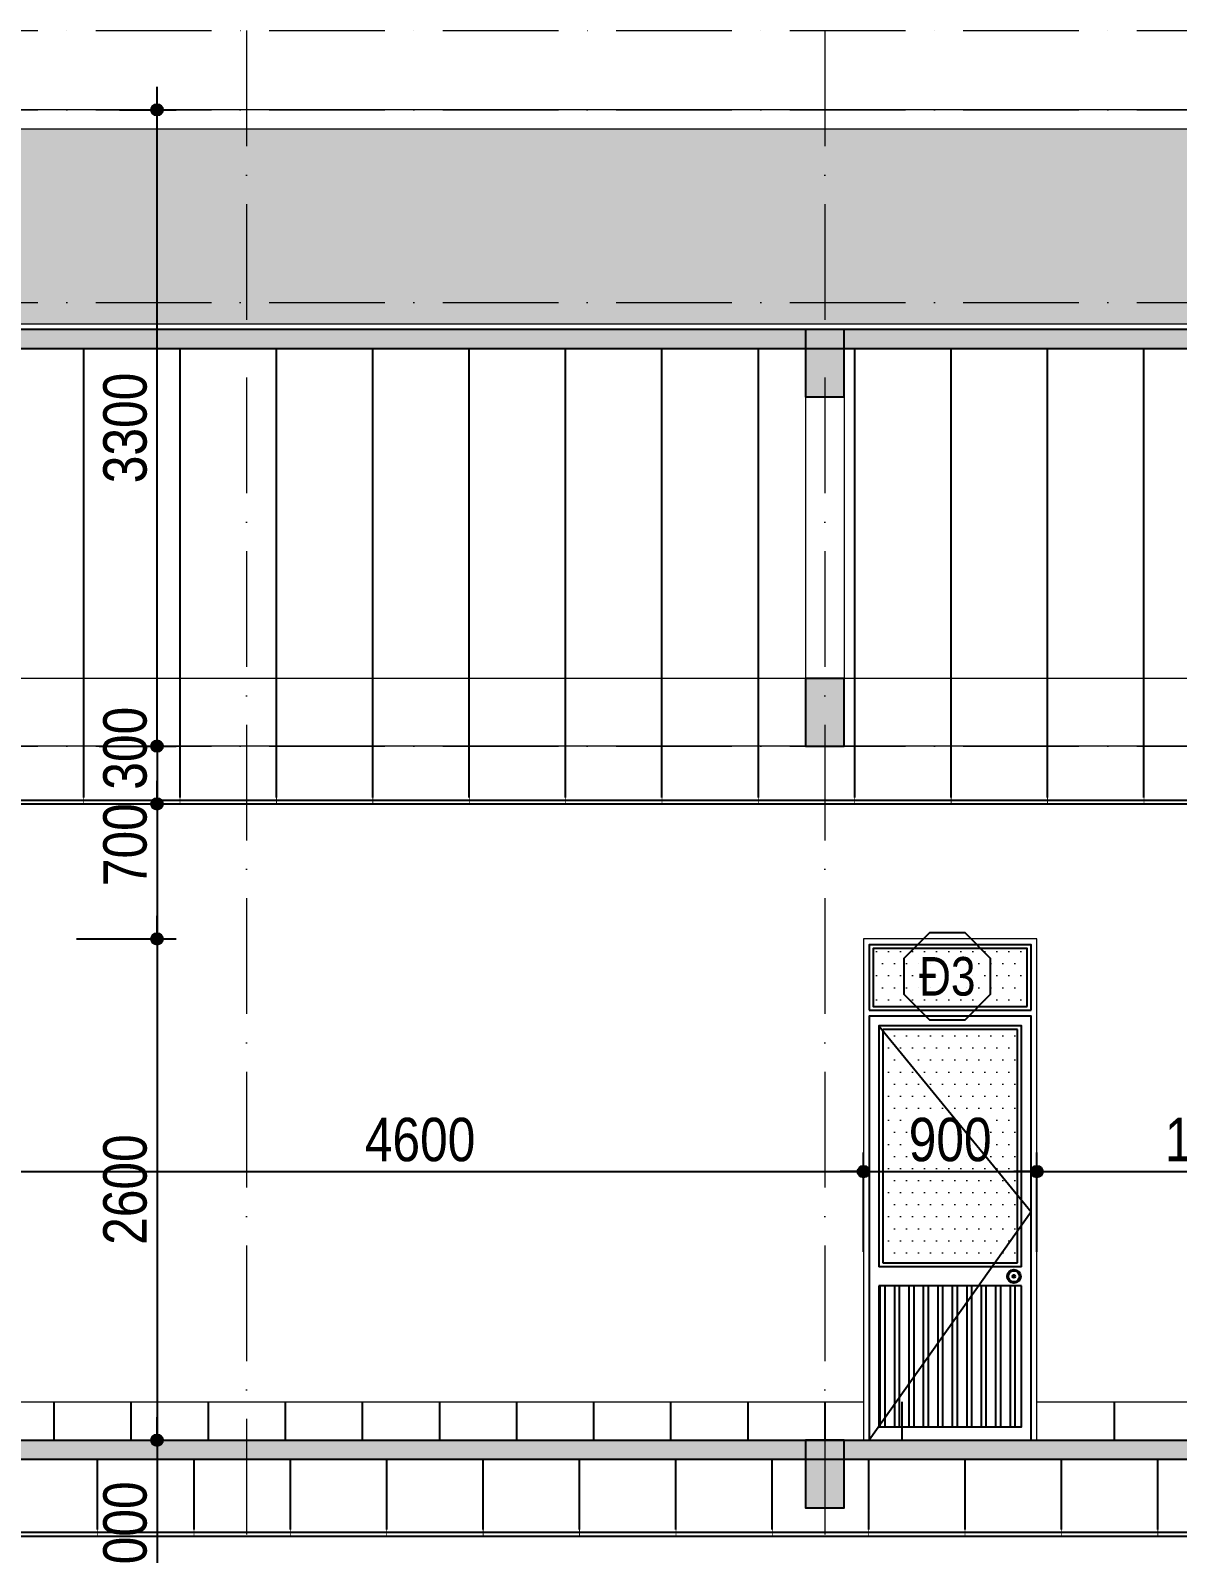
# Model space of a CAD drawing. Extents: x -1107188 to -523840, y 39692 to 514392.
# Drawn here: x -1063599 to -1057648, y 356829 to 364728 of the extents above; entities that cross this region are included whole.
import ezdxf
from ezdxf.enums import TextEntityAlignment as Align

# ---------------------------------------------------------------- set-up
doc = ezdxf.new("R2010")
doc.units = 0
doc.linetypes.add('ACAD_ISO10W100', pattern=[18, 12, -3, 0, -3])
doc.layers.get('DEFPOINTS').update_dxf_attribs({"linetype": 'CONTINUOUS'})
for name, color, linetype in [('daucat', 220, 'CONTINUOUS'), ('DIM', 1, 'CONTINUOUS'), ('DOOR', 20, 'CONTINUOUS'), ('HACH', 8, 'CONTINUOUS'), ('HACTH', 8, 'CONTINUOUS'), ('HATCH', 8, 'CONTINUOUS'), ('HATCHNGOI', 22, 'CONTINUOUS'), ('TAGS', 60, 'CONTINUOUS'), ('TUONG', 131, 'CONTINUOUS')]:
    doc.layers.add(name, color=color, linetype=linetype)
for name, color, linetype, lineweight in [('kinh', 153, 'CONTINUOUS', 13), ('NET-THAY', 2, 'CONTINUOUS', 13), ('TRUC', 24, 'CONTINUOUS', 0)]:
    doc.layers.add(name, color=color, linetype=linetype, lineweight=lineweight)
doc.styles.add('HEL-CONDENSE', font='')
doc.styles.add('VNI-HELVE-CONDENSEN', font='')
doc.styles.get('HEL-CONDENSE').set_extended_font_data('VNI-Helve-Condense')
doc.styles.get('VNI-HELVE-CONDENSEN').set_extended_font_data('VNI-Helve-Condense')
doc.dimstyles.new('D100', dxfattribs={"dimtxt": 225, "dimasz": 1.2, "dimexe": 100, "dimexo": 0, "dimgap": 50, "dimtad": 1, "dimdec": 0, "dimzin": 13, "dimdsep": 46, "dimtxsty": 'HEL-CONDENSE', "dimblk": 'D50', "dimcen": 0, "dimclrd": 1, "dimclre": 1, "dimclrt": 7, "dimadec": 0, "dimazin": 0, "dimtfac": 1, "dimtdec": 0, "dimtmove": 0, "dimatfit": 3, "dimldrblk": 'D50', "dimfxl": 1, "dimtolj": 1, "dimtzin": 13, "dimarcsym": 0})
pattern_1 = [(0, (-1085335.75, 102950.75), (31.25, 62.5), [0, -62.5])]

# ---------------------------------------------------------------- blocks, each defined once
blk = doc.blocks.new('A$C16FF33BF')
at = {"layer": 'HATCH', "ltscale": 0.5}
h = blk.add_hatch(dxfattribs=at)
h.set_pattern_fill('ANSI32', color=256, scale=200, angle=45, style=0)
h.set_pattern_definition([(90, (-1840.56, 803.67), (-75, 1e-14), []), (90, (-1815.56, 828.67), (-75, 1e-14), [])])
h.paths.add_polyline_path([(-1323.5, 1533.7), (-1840.6, 1533.7), (-1840.6, 804.2)])
h.paths.add_polyline_path([(-1100.6, 1533.7), (-1323.5, 1533.7), (-1840.6, 804.2), (-1840.6, 803.7), (-1100.6, 803.7)])
at = {"layer": 'kinh'}
h = blk.add_hatch(dxfattribs=at)
h.set_pattern_fill('DOTS', color=256, scale=1000, style=0)
h.set_pattern_definition(pattern_1)
h.paths.add_polyline_path([(-1080.6, 3273.7), (-1860.6, 3273.7), (-1860.6, 2993.7), (-1080.6, 2993.7)])
h = blk.add_hatch(dxfattribs=at)
h.set_pattern_fill('DOTS', color=256, scale=1000, style=0)
h.set_pattern_definition(pattern_1)
h.paths.add_polyline_path([(-1120.6, 2833.7), (-1820.6, 2833.7), (-1820.6, 2824.9), (-1120.6, 1819.2)])
h.paths.add_polyline_path([(-1820.6, 1653.7), (-1120.6, 1653.7), (-1120.6, 1819.2), (-1820.6, 2824.9)])
at = {"layer": 'DOOR'}
for p, q in [((-1100.6, 1633.7), (-1840.6, 1633.7)), ((-1100.6, 1533.7), (-1840.6, 1533.7))]:
    blk.add_line(p, q, dxfattribs=at)
for points in [[(-1050.6, 2963.7), (-1050.6, 3303.7), (-1890.6, 3303.7), (-1890.6, 2963.7)], [(-1890.6, 2963.7), (-1050.6, 2963.7)], [(-1050.6, 733.7), (-1050.6, 2933.7), (-1890.6, 2933.7), (-1890.6, 733.7)], [(-1100.6, 1633.7), (-1100.6, 2883.7), (-1840.6, 2883.7), (-1840.6, 1633.7)], [(-1145.2, 1583.7), (-1135.8, 1583.7)], [(-1840.6, 1533.7), (-1840.6, 803.7), (-1100.6, 803.7), (-1100.6, 1533.7)]]:
    blk.add_lwpolyline(points, dxfattribs=at)
blk.add_circle((-1140, 1583.7), 35.2, dxfattribs=at)
at = {"layer": 'HACTH'}
for p, q in [((-1120.6, 2863.7), (-1820.6, 2863.7)), ((-1820.6, 2863.7), (-1820.6, 1653.7)), ((-1120.6, 1653.7), (-1120.6, 2863.7)), ((-1820.6, 1653.7), (-1120.6, 1653.7))]:
    blk.add_line(p, q, dxfattribs=at)
blk.add_lwpolyline([(-1840.6, 2883.7), (-1050.6, 1918.7), (-1890.6, 733.7)], dxfattribs=at)
for radius in [28.7, 7.25]:
    blk.add_circle((-1140, 1583.7), radius, dxfattribs=at)
at = {"layer": 'HATCH'}
blk.add_lwpolyline([(-1070.6, 2983.7), (-1070.6, 3283.7), (-1870.6, 3283.7), (-1870.6, 2983.7), (-1070.6, 2983.7)], close=True, dxfattribs=at)
at = {"layer": 'NET-THAY'}
for p, q in [((-1920.6, 2933.7), (-1920.6, 733.7)), ((-1020.6, 733.7), (-1020.6, 2933.7))]:
    blk.add_line(p, q, dxfattribs=at)
for points in [[(-1020.6, 2933.7), (-1020.6, 3333.7), (-1920.6, 3333.7), (-1920.6, 2933.7)], [(-1020.6, 733.7), (-1920.6, 733.7)]]:
    blk.add_lwpolyline(points, dxfattribs=at)
blk = doc.blocks.new('KH-CUADI')
at = {"layer": 'TAGS'}
blk.add_lwpolyline([(-124, 300), (-300, 124), (-300, -124), (-124, -300), (124, -300), (300, -124), (300, 124), (124, 300)], close=True, dxfattribs=at)
at = {"layer": 'TAGS', "style": 'VNI-HELVE-CONDENSEN'}
blk.add_attdef('D', text='', height=300, dxfattribs=at).set_placement((0, 0), align=Align.MIDDLE)
blk = doc.blocks.new('D50')
at = {"layer": 'DIM'}
blk.add_hatch(color=256, dxfattribs=at).paths.add_polyline_path([(25, 0, 1), (-25, 0, 1)])
blk.add_line((25, 0), (100, 0), dxfattribs=at)
blk.add_circle((0, 0), 25, dxfattribs=at)
blk = doc.blocks.new('*D1105')
at = {"layer": 'DEFPOINTS', "color": 0, "linetype": 'Continuous', "transparency": 16777216}
for p in [(-1059278, 358809.4), (-1063878, 358393.2), (-1059278, 358393.2)]:
    blk.add_point(p, dxfattribs=at)
at = {"layer": 'DIM', "color": 1, "linetype": 'Continuous', "lineweight": -2, "transparency": 16777216}
for p, q in [((-1063878, 358393.2), (-1063878, 358909.4)), ((-1059278, 358393.2), (-1059278, 358909.4)), ((-1063876.8, 358809.4), (-1059279.2, 358809.4))]:
    blk.add_line(p, q, dxfattribs=at)
at = {"layer": 'DIM', "color": 1, "linetype": 'Continuous', "lineweight": -2, "transparency": 16777216, "xscale": 1.199999999999999, "yscale": 1.199999999999999, "zscale": 1.199999999999999, "rotation": 180}
blk.add_blockref('D50', (-1063878, 358809.4), dxfattribs=at)
at = {"layer": 'DIM', "color": 1, "linetype": 'Continuous', "lineweight": -2, "transparency": 16777216, "xscale": 1.199999999999999, "yscale": 1.199999999999999, "zscale": 1.199999999999999}
blk.add_blockref('D50', (-1059278, 358809.4), dxfattribs=at)
at = {"layer": 'DIM', "color": 7, "linetype": 'Continuous', "transparency": 16777216, "insert": (-1061578, 358974.3), "char_height": 225, "attachment_point": 5, "style": 'HEL-CONDENSE'}
blk.add_mtext('\\A1;4600', dxfattribs=at)
blk = doc.blocks.new('*D1106')
at = {"layer": 'DEFPOINTS', "color": 0, "linetype": 'Continuous', "transparency": 16777216}
for p in [(-1058378, 358809.4), (-1059278, 358393.2), (-1058378, 358393.2)]:
    blk.add_point(p, dxfattribs=at)
at = {"layer": 'DIM', "color": 1, "linetype": 'Continuous', "lineweight": -2, "transparency": 16777216}
for p, q in [((-1059278, 358393.2), (-1059278, 358909.4)), ((-1058378, 358393.2), (-1058378, 358909.4)), ((-1059276.8, 358809.4), (-1058379.2, 358809.4))]:
    blk.add_line(p, q, dxfattribs=at)
at = {"layer": 'DIM', "color": 1, "linetype": 'Continuous', "lineweight": -2, "transparency": 16777216, "xscale": 1.199999999999999, "yscale": 1.199999999999999, "zscale": 1.199999999999999, "rotation": 180}
blk.add_blockref('D50', (-1059278, 358809.4), dxfattribs=at)
at = {"layer": 'DIM', "color": 1, "linetype": 'Continuous', "lineweight": -2, "transparency": 16777216, "xscale": 1.199999999999999, "yscale": 1.199999999999999, "zscale": 1.199999999999999}
blk.add_blockref('D50', (-1058378, 358809.4), dxfattribs=at)
at = {"layer": 'DIM', "color": 7, "linetype": 'Continuous', "transparency": 16777216, "insert": (-1058828, 358974.3), "char_height": 225, "attachment_point": 5, "style": 'HEL-CONDENSE'}
blk.add_mtext('\\A1;900', dxfattribs=at)
blk = doc.blocks.new('*D1107')
at = {"layer": 'DEFPOINTS', "color": 0, "linetype": 'Continuous', "transparency": 16777216}
for p in [(-1056478, 358809.4), (-1056478, 358627.9), (-1058378, 358393.2)]:
    blk.add_point(p, dxfattribs=at)
at = {"layer": 'DIM', "color": 1, "linetype": 'Continuous', "lineweight": -2, "transparency": 16777216}
for p, q in [((-1058378, 358393.2), (-1058378, 358909.4)), ((-1056478, 358627.9), (-1056478, 358909.4)), ((-1058376.8, 358809.4), (-1056479.2, 358809.4))]:
    blk.add_line(p, q, dxfattribs=at)
at = {"layer": 'DIM', "color": 1, "linetype": 'Continuous', "lineweight": -2, "transparency": 16777216, "xscale": 1.199999999999999, "yscale": 1.199999999999999, "zscale": 1.199999999999999, "rotation": 180}
blk.add_blockref('D50', (-1058378, 358809.4), dxfattribs=at)
at = {"layer": 'DIM', "color": 1, "linetype": 'Continuous', "lineweight": -2, "transparency": 16777216, "xscale": 1.199999999999999, "yscale": 1.199999999999999, "zscale": 1.199999999999999}
blk.add_blockref('D50', (-1056478, 358809.4), dxfattribs=at)
at = {"layer": 'DIM', "color": 7, "linetype": 'Continuous', "transparency": 16777216, "insert": (-1057428, 358974.3), "char_height": 225, "attachment_point": 5, "style": 'HEL-CONDENSE'}
blk.add_mtext('\\A1;1900', dxfattribs=at)
blk = doc.blocks.new('*D1176')
at = {"layer": 'DEFPOINTS', "color": 0, "linetype": 'Continuous', "transparency": 16777216}
for p in [(-1063243.1, 360716.2), (-1063360.4, 360016.2), (-1062942.7, 360016.2)]:
    blk.add_point(p, dxfattribs=at)
at = {"layer": 'DIM', "color": 1, "linetype": 'Continuous', "lineweight": -2, "transparency": 16777216}
for p, q in [((-1063243.1, 360716.2), (-1062842.7, 360716.2)), ((-1062942.7, 360715), (-1062942.7, 360017.4)), ((-1063360.4, 360016.2), (-1062842.7, 360016.2))]:
    blk.add_line(p, q, dxfattribs=at)
at = {"layer": 'DIM', "color": 1, "linetype": 'Continuous', "lineweight": -2, "transparency": 16777216, "xscale": 1.199999999999999, "yscale": 1.199999999999999, "zscale": 1.199999999999999}
for p, rotation in [((-1062942.7, 360716.2), 90), ((-1062942.7, 360016.2), 270)]:
    blk.add_blockref('D50', p, dxfattribs=dict(at, rotation=rotation))
at = {"layer": 'DIM', "color": 7, "linetype": 'Continuous', "transparency": 16777216, "insert": (-1063107.6, 360505), "char_height": 225, "attachment_point": 5, "rotation": 90, "style": 'HEL-CONDENSE'}
blk.add_mtext('\\A1;700', dxfattribs=at)
blk = doc.blocks.new('*D1177')
at = {"layer": 'DEFPOINTS', "color": 0, "linetype": 'Continuous', "transparency": 16777216}
for p in [(-1063358.2, 360016.2), (-1063280.7, 357416.2), (-1062942.7, 357416.2)]:
    blk.add_point(p, dxfattribs=at)
at = {"layer": 'DIM', "color": 1, "linetype": 'Continuous', "lineweight": -2, "transparency": 16777216}
for p, q in [((-1063358.2, 360016.2), (-1062842.7, 360016.2)), ((-1062942.7, 360015), (-1062942.7, 357417.4)), ((-1063280.7, 357416.2), (-1062842.7, 357416.2))]:
    blk.add_line(p, q, dxfattribs=at)
at = {"layer": 'DIM', "color": 1, "linetype": 'Continuous', "lineweight": -2, "transparency": 16777216, "xscale": 1.199999999999999, "yscale": 1.199999999999999, "zscale": 1.199999999999999}
for p, rotation in [((-1062942.7, 360016.2), 90), ((-1062942.7, 357416.2), 270)]:
    blk.add_blockref('D50', p, dxfattribs=dict(at, rotation=rotation))
at = {"layer": 'DIM', "color": 7, "linetype": 'Continuous', "transparency": 16777216, "insert": (-1063107.6, 358716.2), "char_height": 225, "attachment_point": 5, "rotation": 90, "style": 'HEL-CONDENSE'}
blk.add_mtext('\\A1;2600', dxfattribs=at)
blk = doc.blocks.new('*D1178')
at = {"layer": 'DEFPOINTS', "color": 0, "linetype": 'Continuous', "transparency": 16777216}
for p in [(-1063280.7, 357416.2), (-1063478, 356416.2), (-1062942.7, 356416.2)]:
    blk.add_point(p, dxfattribs=at)
at = {"layer": 'DIM', "color": 1, "linetype": 'Continuous', "lineweight": -2, "transparency": 16777216}
for p, q in [((-1063280.7, 357416.2), (-1062842.7, 357416.2)), ((-1062942.7, 357415), (-1062942.7, 356417.4)), ((-1063478, 356416.2), (-1062842.7, 356416.2))]:
    blk.add_line(p, q, dxfattribs=at)
at = {"layer": 'DIM', "color": 1, "linetype": 'Continuous', "lineweight": -2, "transparency": 16777216, "xscale": 1.199999999999999, "yscale": 1.199999999999999, "zscale": 1.199999999999999}
for p, rotation in [((-1062942.7, 357416.2), 90), ((-1062942.7, 356416.2), 270)]:
    blk.add_blockref('D50', p, dxfattribs=dict(at, rotation=rotation))
at = {"layer": 'DIM', "color": 7, "linetype": 'Continuous', "transparency": 16777216, "insert": (-1063107.6, 356916.2), "char_height": 225, "attachment_point": 5, "rotation": 90, "style": 'HEL-CONDENSE'}
blk.add_mtext('\\A1;1000', dxfattribs=at)
blk = doc.blocks.new('*D1212')
at = {"layer": 'DEFPOINTS', "color": 0, "linetype": 'Continuous', "transparency": 16777216}
for p in [(-1063138.1, 364316.2), (-1062942.7, 364316.2), (-1063138.1, 361016.2)]:
    blk.add_point(p, dxfattribs=at)
at = {"layer": 'DIM', "color": 1, "linetype": 'Continuous', "lineweight": -2, "transparency": 16777216}
for p, q in [((-1063138.1, 364316.2), (-1062842.7, 364316.2)), ((-1062942.7, 361017.4), (-1062942.7, 364315)), ((-1063138.1, 361016.2), (-1062842.7, 361016.2))]:
    blk.add_line(p, q, dxfattribs=at)
at = {"layer": 'DIM', "color": 1, "linetype": 'Continuous', "lineweight": -2, "transparency": 16777216, "xscale": 1.199999999999999, "yscale": 1.199999999999999, "zscale": 1.199999999999999}
for p, rotation in [((-1062942.7, 364316.2), 90), ((-1062942.7, 361016.2), 270)]:
    blk.add_blockref('D50', p, dxfattribs=dict(at, rotation=rotation))
at = {"layer": 'DIM', "color": 7, "linetype": 'Continuous', "transparency": 16777216, "insert": (-1063107.6, 362666.2), "char_height": 225, "attachment_point": 5, "rotation": 90, "style": 'HEL-CONDENSE'}
blk.add_mtext('\\A1;3300', dxfattribs=at)
blk = doc.blocks.new('*D1332')
at = {"layer": 'DEFPOINTS', "color": 0, "linetype": 'Continuous', "transparency": 16777216}
for p in [(-1063243.1, 361016.2), (-1063360.4, 360716.2), (-1062942.7, 360716.2)]:
    blk.add_point(p, dxfattribs=at)
at = {"layer": 'DIM', "color": 1, "linetype": 'Continuous', "lineweight": -2, "transparency": 16777216}
for p, q in [((-1063243.1, 361016.2), (-1062842.7, 361016.2)), ((-1062942.7, 361015), (-1062942.7, 360717.4)), ((-1063360.4, 360716.2), (-1062842.7, 360716.2))]:
    blk.add_line(p, q, dxfattribs=at)
at = {"layer": 'DIM', "color": 1, "linetype": 'Continuous', "lineweight": -2, "transparency": 16777216, "xscale": 1.199999999999999, "yscale": 1.199999999999999, "zscale": 1.199999999999999}
for p, rotation in [((-1062942.7, 361016.2), 90), ((-1062942.7, 360716.2), 270)]:
    blk.add_blockref('D50', p, dxfattribs=dict(at, rotation=rotation))
at = {"layer": 'DIM', "color": 7, "linetype": 'Continuous', "transparency": 16777216, "insert": (-1063107.6, 361005), "char_height": 225, "attachment_point": 5, "rotation": 90, "style": 'HEL-CONDENSE'}
blk.add_mtext('\\A1;300', dxfattribs=at)

msp = doc.modelspace()

# ---------------------------------------------------------------- hatches: boundary and pattern name
at = {"layer": 'HATCHNGOI'}
h = msp.add_hatch(dxfattribs=at)
h.set_pattern_fill('AR-RSHKE', color=34, scale=15, angle=180, style=0)
h.set_pattern_definition([(180, (-2126760.25, 463281.7), (-382.5, -180), [90, -75, 105, -45, 135, -60]), (180, (-2126850.25, 463274.2), (-382.5, -180), [75, -285, 60, -90]), (180, (-2127030.25, 463292.94), (-382.5, -180), [45, -465]), (270, (-2126760.25, 463281.69), (127.5, -180), [172.5, -547.5]), (270, (-2126850.25, 463281.69), (127.5, -180), [168.75, -551.25]), (270, (-2126925.25, 463281.69), (127.5, -180), [157.5, -562.5]), (270, (-2127030.25, 463292.94), (127.5, -180), [172.5, -547.5]), (270, (-2127075.25, 463292.94), (127.5, -180), [172.5, -547.5]), (270, (-2127210.25, 463281.69), (127.5, -180), [165, -555])])
h.paths.add_polyline_path([(-1055491.775, 364210.832, 0.1169302), (-1055514.223, 364216.155), (-1078453.728, 364216.155), (-1080462.142, 363207.025), (-1053493.953, 363207.025)])
at = {"layer": 'TUONG'}
h = msp.add_hatch(color=4, dxfattribs=at)
h.paths.add_polyline_path([(-1056578.048, 363177.025), (-1059378.048, 363177.025), (-1059378.048, 363077.025), (-1056578.048, 363077.025)])
h.paths.add_polyline_path([(-1059578.048, 363177.025), (-1062478.048, 363177.025), (-1062478.048, 363077.025), (-1059578.048, 363077.025)])
h.paths.add_polyline_path([(-1062478.048, 363177.025), (-1064878.048, 363177.025), (-1064878.048, 363077.025), (-1062478.048, 363077.025)])
msp.add_hatch(color=256, dxfattribs=at).paths.add_polyline_path([(-1083578.048, 357416.155), (-1050378.048, 357416.155), (-1050378.048, 357316.155), (-1083578.048, 357316.155)])

# ---------------------------------------------------------------- linework, layer by layer
at = {"layer": 'daucat', "const_width": 4}
for points in [[(-1063323.048, 360816.155), (-1063323.048, 360716.155), (-1063353.048, 360716.155)], [(-1063323.048, 360816.155), (-1063323.048, 360716.155), (-1063293.048, 360716.155)], [(-1062823.048, 360816.155), (-1062823.048, 360716.155), (-1062853.048, 360716.155)], [(-1062823.048, 360816.155), (-1062823.048, 360716.155), (-1062793.048, 360716.155)], [(-1062323.048, 360816.155), (-1062323.048, 360716.155), (-1062353.048, 360716.155)], [(-1062323.048, 360816.155), (-1062323.048, 360716.155), (-1062293.048, 360716.155)], [(-1061823.048, 360816.155), (-1061823.048, 360716.155), (-1061853.048, 360716.155)], [(-1061823.048, 360816.155), (-1061823.048, 360716.155), (-1061793.048, 360716.155)], [(-1061323.048, 360816.155), (-1061323.048, 360716.155), (-1061353.048, 360716.155)], [(-1061323.048, 360816.155), (-1061323.048, 360716.155), (-1061293.048, 360716.155)], [(-1060823.048, 360816.155), (-1060823.048, 360716.155), (-1060853.048, 360716.155)], [(-1060823.048, 360816.155), (-1060823.048, 360716.155), (-1060793.048, 360716.155)], [(-1060323.048, 360816.155), (-1060323.048, 360716.155), (-1060353.048, 360716.155)], [(-1060323.048, 360816.155), (-1060323.048, 360716.155), (-1060293.048, 360716.155)], [(-1059823.048, 360816.155), (-1059823.048, 360716.155), (-1059853.048, 360716.155)], [(-1059823.048, 360816.155), (-1059823.048, 360716.155), (-1059793.048, 360716.155)], [(-1059323.048, 360816.155), (-1059323.048, 360716.155), (-1059353.048, 360716.155)], [(-1059323.048, 360816.155), (-1059323.048, 360716.155), (-1059293.048, 360716.155)], [(-1058823.048, 360816.155), (-1058823.048, 360716.155), (-1058853.048, 360716.155)], [(-1058823.048, 360816.155), (-1058823.048, 360716.155), (-1058793.048, 360716.155)], [(-1058323.048, 360816.155), (-1058323.048, 360716.155), (-1058353.048, 360716.155)], [(-1058323.048, 360816.155), (-1058323.048, 360716.155), (-1058293.048, 360716.155)], [(-1057823.048, 360816.155), (-1057823.048, 360716.155), (-1057853.048, 360716.155)], [(-1057823.048, 360816.155), (-1057823.048, 360716.155), (-1057793.048, 360716.155)], [(-1063250.802, 357020.341), (-1063250.802, 356920.341), (-1063280.802, 356920.341)], [(-1063250.802, 357020.341), (-1063250.802, 356920.341), (-1063220.802, 356920.341)], [(-1062750.802, 357020.341), (-1062750.802, 356920.341), (-1062780.802, 356920.341)], [(-1062750.802, 357020.341), (-1062750.802, 356920.341), (-1062720.802, 356920.341)], [(-1062250.802, 357020.341), (-1062250.802, 356920.341), (-1062280.802, 356920.341)], [(-1062250.802, 357020.341), (-1062250.802, 356920.341), (-1062220.802, 356920.341)], [(-1061750.802, 357020.341), (-1061750.802, 356920.341), (-1061780.802, 356920.341)], [(-1061750.802, 357020.341), (-1061750.802, 356920.341), (-1061720.802, 356920.341)], [(-1061250.802, 357020.341), (-1061250.802, 356920.341), (-1061280.802, 356920.341)], [(-1061250.802, 357020.341), (-1061250.802, 356920.341), (-1061220.802, 356920.341)], [(-1060750.802, 357020.341), (-1060750.802, 356920.341), (-1060780.802, 356920.341)], [(-1060750.802, 357020.341), (-1060750.802, 356920.341), (-1060720.802, 356920.341)], [(-1060250.802, 357020.341), (-1060250.802, 356920.341), (-1060280.802, 356920.341)], [(-1060250.802, 357020.341), (-1060250.802, 356920.341), (-1060220.802, 356920.341)], [(-1059750.802, 357020.341), (-1059750.802, 356920.341), (-1059780.802, 356920.341)], [(-1059750.802, 357020.341), (-1059750.802, 356920.341), (-1059720.802, 356920.341)], [(-1059250.802, 357020.341), (-1059250.802, 356920.341), (-1059280.802, 356920.341)], [(-1059250.802, 357020.341), (-1059250.802, 356920.341), (-1059220.802, 356920.341)], [(-1058750.802, 357020.341), (-1058750.802, 356920.341), (-1058780.802, 356920.341)], [(-1058750.802, 357020.341), (-1058750.802, 356920.341), (-1058720.802, 356920.341)], [(-1058250.802, 357020.341), (-1058250.802, 356920.341), (-1058280.802, 356920.341)], [(-1058250.802, 357020.341), (-1058250.802, 356920.341), (-1058220.802, 356920.341)], [(-1057750.802, 357020.341), (-1057750.802, 356920.341), (-1057780.802, 356920.341)], [(-1057750.802, 357020.341), (-1057750.802, 356920.341), (-1057720.802, 356920.341)]]:
    msp.add_lwpolyline(points, dxfattribs=at)
at = {"layer": 'DOOR'}
for p, q in [((-1063478.052, 357616.155), (-1063478.052, 357416.155)), ((-1063078.052, 357616.155), (-1063078.052, 357416.155)), ((-1063078.052, 357616.155), (-1063078.052, 357416.155)), ((-1062678.052, 357616.155), (-1062678.052, 357416.155)), ((-1062278.052, 357616.155), (-1062278.052, 357416.155)), ((-1061878.052, 357616.155), (-1061878.052, 357416.155)), ((-1061478.052, 357616.155), (-1061478.052, 357416.155)), ((-1061078.056, 357616.155), (-1061078.056, 357416.155)), ((-1060678.056, 357616.155), (-1060678.056, 357416.155)), ((-1060678.056, 357616.155), (-1060678.056, 357416.155)), ((-1060278.056, 357616.155), (-1060278.056, 357416.155)), ((-1059878.056, 357616.155), (-1059878.056, 357416.155)), ((-1059478.056, 357616.155), (-1059478.056, 357416.155)), ((-1059078.056, 357616.155), (-1059078.056, 357416.155)), ((-1057978.052, 357616.155), (-1057978.052, 357416.155)), ((-1050578.045, 356936.155), (-1083378.045, 356940.341))]:
    msp.add_line(p, q, dxfattribs=at)
at = {"layer": 'DOOR', "linetype": 'Continuous'}
msp.add_line((-1050578.048, 356916.155), (-1083378.048, 356920.341), dxfattribs=at)
at = {"layer": 'DOOR'}
for points in [[(-1083378.048, 360736.155), (-1050578.048, 360736.155)], [(-1083378.048, 360716.155), (-1050578.048, 360716.155)]]:
    msp.add_lwpolyline(points, dxfattribs=at)
at = {"layer": 'HACH'}
for points in [[(-1063323.048, 360749.745), (-1063323.048, 363077.025)], [(-1062823.048, 360749.745), (-1062823.048, 363077.025)], [(-1062323.048, 360749.745), (-1062323.048, 363077.025)], [(-1061823.048, 360749.745), (-1061823.048, 363077.025)], [(-1061323.048, 360749.745), (-1061323.048, 363077.025)], [(-1060823.048, 360749.745), (-1060823.048, 363077.025)], [(-1060323.048, 360749.745), (-1060323.048, 363077.025)], [(-1059823.048, 360749.745), (-1059823.048, 363077.025)], [(-1059323.048, 360749.745), (-1059323.048, 363077.025)], [(-1058823.048, 360749.745), (-1058823.048, 363077.025)], [(-1058323.048, 360749.745), (-1058323.048, 363077.025)], [(-1057823.048, 360749.745), (-1057823.048, 363077.025)], [(-1063250.802, 356953.931), (-1063250.802, 357320.341)], [(-1062750.802, 356953.931), (-1062750.802, 357320.341)], [(-1062250.802, 356953.931), (-1062250.802, 357320.341)], [(-1061750.802, 356953.931), (-1061750.802, 357320.341)], [(-1061250.802, 356953.931), (-1061250.802, 357320.341)], [(-1060750.802, 356953.931), (-1060750.802, 357320.341)], [(-1060250.802, 356953.931), (-1060250.802, 357320.341)], [(-1059750.802, 356953.931), (-1059750.802, 357320.341)], [(-1059250.802, 356953.931), (-1059250.802, 357320.341)], [(-1058750.802, 356953.931), (-1058750.802, 357320.341)], [(-1058250.802, 356953.931), (-1058250.802, 357320.341)], [(-1057750.802, 356953.931), (-1057750.802, 357320.341)]]:
    msp.add_lwpolyline(points, dxfattribs=at)
at = {"layer": 'NET-THAY'}
for p, q in [((-1055478.658, 364316.155), (-1078477.438, 364316.155)), ((-1055502.368, 364216.155), (-1078453.728, 364216.155)), ((-1080684.877, 363207.025), (-1053271.218, 363207.025)), ((-1059578.048, 362827.025), (-1059578.048, 361366.155)), ((-1059378.048, 362827.025), (-1059378.048, 361366.155)), ((-1050478.048, 361366.155), (-1083478.048, 361366.155)), ((-1050578.048, 361016.155), (-1083378.048, 361016.155)), ((-1063878.048, 357616.155), (-1059278.048, 357616.155)), ((-1058378.048, 357616.155), (-1056478.048, 357616.155))]:
    msp.add_line(p, q, dxfattribs=at)
at = {"layer": 'TRUC', "linetype": 'ACAD_ISO10W100', "ltscale": 50}
msp.add_line((-1085763.032, 357416.155), (-1048568.312, 357416.155), dxfattribs=at)
for points in [[(-1085763.032, 364727.721), (-1048568.312, 364727.721)], [(-1062478.048, 364727.721), (-1062478.048, 350666.155)], [(-1059478.048, 364727.721), (-1059478.048, 350666.155)], [(-1085763.032, 364316.155), (-1048568.312, 364316.155)], [(-1085763.032, 363316.155), (-1048568.312, 363316.155)], [(-1085763.032, 361016.155), (-1048568.312, 361016.155)]]:
    msp.add_lwpolyline(points, dxfattribs=at)
msp.add_lwpolyline([(-1085763.032, 364727.721), (-1048568.312, 364727.721), (-1048568.312, 350666.155), (-1085763.032, 350666.155)], close=True, dxfattribs=at)
at = {"layer": 'TUONG', "color": 4}
for p, q in [((-1053434.246, 363177.025), (-1080521.85, 363177.025)), ((-1053457.956, 363077.025), (-1080498.14, 363077.025)), ((-1059578.048, 363027.025), (-1059578.048, 362827.025)), ((-1059578.048, 361216.155), (-1059578.048, 361016.155)), ((-1059578.048, 357266.155), (-1059578.048, 357066.155))]:
    msp.add_line(p, q, dxfattribs=at)
at = {"layer": 'TUONG'}
for p, q in [((-1083578.048, 357416.155), (-1050378.048, 357416.155)), ((-1050378.048, 357316.155), (-1083578.048, 357316.155))]:
    msp.add_line(p, q, dxfattribs=at)
at = {"layer": 'TUONG', "color": 4}
for points in [[(-1059378.048, 363177.025), (-1059578.048, 363177.025), (-1059578.048, 362827.025), (-1059378.048, 362827.025)], [(-1059378.048, 361366.155), (-1059578.048, 361366.155), (-1059578.048, 361016.155), (-1059378.048, 361016.155)], [(-1059378.048, 357416.155), (-1059578.048, 357416.155), (-1059578.048, 357066.155), (-1059378.048, 357066.155)]]:
    msp.add_lwpolyline(points, close=True, dxfattribs=at)
at = {"layer": 'TUONG'}
for points in [[(-1059378.048, 362827.025), (-1059578.048, 362827.025), (-1059378.048, 363177.025), (-1059578.048, 363177.025)], [(-1059378.048, 361016.155), (-1059578.048, 361016.155), (-1059378.048, 361366.155), (-1059578.048, 361366.155)], [(-1059378.048, 357066.155), (-1059578.048, 357066.155), (-1059378.048, 357416.155), (-1059578.048, 357416.155)]]:
    msp.add_trace(points, dxfattribs=at)

# ---------------------------------------------------------------- block references
at = {"layer": 'DOOR'}
msp.add_blockref('A$C16FF33BF', (-1057357.485, 356682.488), dxfattribs=at)
at = {"layer": 'TAGS', "linetype": 'Continuous'}
ref = msp.add_blockref('KH-CUADI', (-1058842.988, 359822.309), dxfattribs=dict(at, xscale=0.75, yscale=0.75, zscale=0.75, rotation=180))
ref.add_attrib('D', 'Ñ3', dxfattribs={"color": 7, "height": 200, "style": 'VNI-HELVE-CONDENSEN'}).set_placement((-1058842.988, 359822.309), align=Align.MIDDLE)

# ---------------------------------------------------------------- dimensions: what is measured, and where the dimension line sits
at = {"layer": 'DIM', "linetype": 'Continuous'}
dim = msp.add_linear_dim(base=(-1062942.745, 364316.155), p1=(-1063138.11, 361016.155), p2=(-1063138.11, 364316.155), angle=90, dimstyle='D100', dxfattribs=at)
dim.commit()
dim.dimension.update_dxf_attribs({"geometry": '*D1212', "text_midpoint": (-1063107.645, 362666.155)})
for base, p1, p2, picture, middle in [((-1062942.745, 360716.155), (-1063243.05, 361016.155), (-1063360.397, 360716.155), '*D1332', (-1062942.745, 361005.038)), ((-1062942.745, 360016.155), (-1063243.05, 360716.155), (-1063360.397, 360016.155), '*D1176', (-1062942.745, 360505.038))]:
    dim = msp.add_linear_dim(base=base, p1=p1, p2=p2, angle=90, dimstyle='D100', dxfattribs=at)
    dim.commit()
    dim.dimension.update_dxf_attribs({"geometry": picture, "text_midpoint": middle, "dimtype": 160})
for base, p1, p2, picture, middle in [((-1062942.745, 357416.155), (-1063358.213, 360016.155), (-1063280.693, 357416.155), '*D1177', (-1063107.645, 358716.155)), ((-1062942.745, 356416.155), (-1063280.693, 357416.155), (-1063478.048, 356416.155), '*D1178', (-1063107.645, 356916.155))]:
    dim = msp.add_linear_dim(base=base, p1=p1, p2=p2, angle=90, dimstyle='D100', override={"dimtmove": 1}, dxfattribs=at)
    dim.commit()
    dim.dimension.update_dxf_attribs({"geometry": picture, "text_midpoint": middle})
for base, p1, p2, picture, middle in [((-1059278.048, 358809.421), (-1063878.048, 358393.166), (-1059278.048, 358393.166), '*D1105', (-1061578.048, 358974.321)), ((-1058378.048, 358809.421), (-1059278.048, 358393.166), (-1058378.048, 358393.166), '*D1106', (-1058828.048, 358974.321)), ((-1056478.048, 358809.421), (-1058378.048, 358393.166), (-1056478.048, 358627.919), '*D1107', (-1057428.048, 358974.321))]:
    dim = msp.add_linear_dim(base=base, p1=p1, p2=p2, dimstyle='D100', override={"dimtmove": 1}, dxfattribs=at)
    dim.commit()
    dim.dimension.update_dxf_attribs({"geometry": picture, "text_midpoint": middle})

doc.saveas('drawing.dxf')
